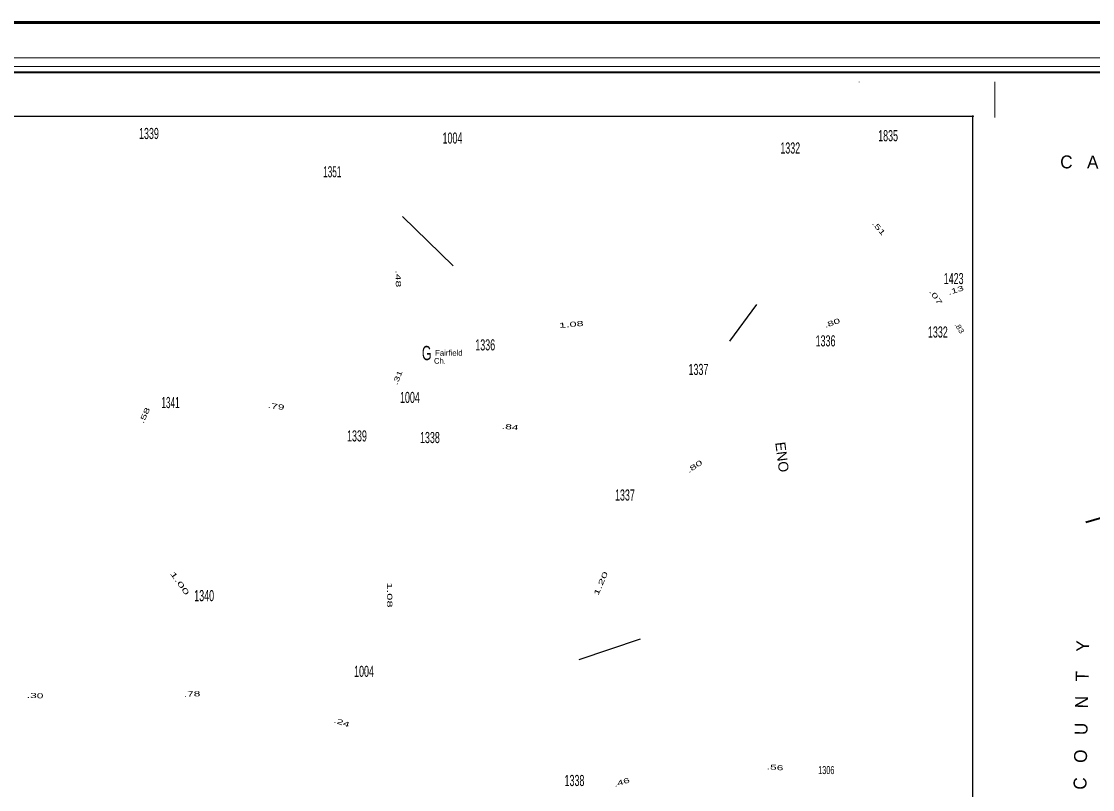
# Model space of a CAD drawing. Extents: x 536358 to 633368, y 225604 to 346698.
# Drawn here: x 560273 to 584367, y 264719 to 282001 of the extents above; entities that cross this region are included whole.
import ezdxf
from ezdxf.enums import TextEntityAlignment as Align

# ---------------------------------------------------------------- set-up
doc = ezdxf.new("R2010")
doc.units = 0
doc.header["$LTSCALE"] = 46
doc.header["$PDMODE"] = 32
doc.header["$PDSIZE"] = 23
for name, color, linetype, lineweight in [('1', 7, 'Continuous', 25), ('16', 7, 'Continuous', 53), ('20', 7, 'Continuous', 40), ('23', 7, 'Continuous', 25), ('31', 7, 'Continuous', 25), ('40', 7, 'Continuous', 13), ('61', 7, 'Continuous', 13), ('63', 7, 'Continuous', 25)]:
    doc.layers.add(name, color=color, linetype=linetype, lineweight=lineweight)
for name, color, linetype in [('52', 7, 'Continuous'), ('56', 7, 'Continuous'), ('57', 7, 'Continuous'), ('8', 7, 'Continuous')]:
    doc.layers.add(name, color=color, linetype=linetype)

msp = doc.modelspace()

# ---------------------------------------------------------------- linework, layer by layer
at = {"layer": '1', "lineweight": 13}
msp.add_lwpolyline([(632988.39, 225604.21), (536357.74, 225604.21), (536357.74, 282001.25), (632988.39, 282001.25)], close=True, dxfattribs=at)
at = {"layer": '1'}
msp.add_point((581669.62, 279867.78), dxfattribs=at)
at = {"layer": '16', "lineweight": 40}
msp.add_line((584698.92, 270869.56), (584213.03, 270724.73), dxfattribs=at)
at = {"layer": '20'}
for points in [[(536392.75, 281966.25), (632953.39, 281966.25), (632953.39, 225639.21), (536392.75, 225639.21)], [(539580.6, 280857.28), (632027.88, 280857.28), (632027.88, 226730.92), (539580.6, 226730.92)]]:
    msp.add_lwpolyline(points, close=True, dxfattribs=at)
at = {"layer": '20', "lineweight": 13}
msp.add_lwpolyline([(539271.41, 281182.75), (539271.41, 226421.64), (539449.96, 226600.31), (539449.96, 280987.92), (632158.49, 280987.92), (632158.49, 226600.31), (539449.96, 226600.31), (539271.41, 226421.64), (632337.07, 226421.64), (632337.07, 281182.75)], close=True, dxfattribs=at)
at = {"layer": '31'}
for p, q in [((568843.86, 277611.14), (569986.77, 276502.22)), ((576210.38, 274804.17), (576816.46, 275635.87)), ((572816.28, 267646.46), (574201.62, 268114.29))]:
    msp.add_line(p, q, dxfattribs=at)
at = {"layer": '61'}
for points in [[(579120, 280631.56), (579120, 280633.56), (579120, 280635.56), (579120, 280637.56), (579120, 280639.56), (579120, 280641.56), (579120, 280644.06)], [(582168, 280631.56), (582168, 280633.56), (582168, 280635.56), (582168, 280637.56), (582168, 280639.56), (582168, 280641.56), (582168, 280644.06)], [(582168, 280433.56), (582168, 280435.56), (582168, 280437.56), (582168, 280439.56), (582168, 280441.56), (582168, 280443.56), (582168, 280445.56), (582168, 280447.56), (582168, 280449.56), (582168, 280451.56), (582168, 280453.56), (582168, 280455.56), (582168, 280457.56), (582168, 280459.56), (582168, 280461.56), (582168, 280463.56), (582168, 280465.56), (582168, 280467.56), (582168, 280469.56), (582168, 280471.56), (582168, 280473.56), (582168, 280475.56), (582168, 280477.56), (582168, 280479.56), (582168, 280481.56), (582168, 280483.56), (582168, 280485.56), (582168, 280487.56), (582168, 280489.56), (582168, 280491.56), (582168, 280493.56), (582168, 280495.56), (582168, 280497.56), (582168, 280499.56), (582168, 280501.56), (582168, 280503.56), (582168, 280505.56), (582168, 280507.56), (582168, 280509.56), (582168, 280511.56), (582168, 280513.56), (582168, 280515.56), (582168, 280517.56), (582168, 280519.56), (582168, 280521.56), (582168, 280523.56), (582168, 280525.56), (582168, 280527.56), (582168, 280529.56), (582168, 280531.56), (582168, 280533.56), (582168, 280535.56), (582168, 280537.56), (582168, 280539.56), (582168, 280541.56), (582168, 280543.56), (582168, 280545.56), (582168, 280547.56), (582168, 280549.56), (582168, 280551.56), (582168, 280553.56), (582168, 280555.56), (582168, 280557.56), (582168, 280559.56), (582168, 280561.56), (582168, 280563.56), (582168, 280565.56), (582168, 280567.56), (582168, 280569.56), (582168, 280571.56), (582168, 280573.56), (582168, 280575.56), (582168, 280577.56), (582168, 280579.56), (582168, 280581.56), (582168, 280583.56), (582168, 280585.56), (582168, 280587.56), (582168, 280589.56), (582168, 280591.56), (582168, 280593.56), (582168, 280595.56), (582168, 280597.56), (582168, 280599.56), (582168, 280601.56), (582168, 280603.56), (582168, 280605.56), (582168, 280607.56), (582168, 280609.56), (582168, 280611.56), (582168, 280613.56), (582168, 280615.56), (582168, 280617.56), (582168, 280619.56), (582168, 280621.56), (582168, 280623.56), (582168, 280625.56), (582168, 280627.56), (582168, 280629.56), (582168, 280631.56)], [(582168, 280235.56), (582168, 280237.56), (582168, 280239.56), (582168, 280241.56), (582168, 280243.56), (582168, 280245.56), (582168, 280247.56), (582168, 280249.56), (582168, 280251.56), (582168, 280253.56), (582168, 280255.56), (582168, 280257.56), (582168, 280259.56), (582168, 280261.56), (582168, 280263.56), (582168, 280265.56), (582168, 280267.56), (582168, 280269.56), (582168, 280271.56), (582168, 280273.56), (582168, 280275.56), (582168, 280277.56), (582168, 280279.56), (582168, 280281.56), (582168, 280283.56), (582168, 280285.56), (582168, 280287.56), (582168, 280289.56), (582168, 280291.56), (582168, 280293.56), (582168, 280295.56), (582168, 280297.56), (582168, 280299.56), (582168, 280301.56), (582168, 280303.56), (582168, 280305.56), (582168, 280307.56), (582168, 280309.56), (582168, 280311.56), (582168, 280313.56), (582168, 280315.56), (582168, 280317.56), (582168, 280319.56), (582168, 280321.56), (582168, 280323.56), (582168, 280325.56), (582168, 280327.56), (582168, 280329.56), (582168, 280331.56), (582168, 280333.56), (582168, 280335.56), (582168, 280337.56), (582168, 280339.56), (582168, 280341.56), (582168, 280343.56), (582168, 280345.56), (582168, 280347.56), (582168, 280349.56), (582168, 280351.56), (582168, 280353.56), (582168, 280355.56), (582168, 280357.56), (582168, 280359.56), (582168, 280361.56), (582168, 280363.56), (582168, 280365.56), (582168, 280367.56), (582168, 280369.56), (582168, 280371.56), (582168, 280373.56), (582168, 280375.56), (582168, 280377.56), (582168, 280379.56), (582168, 280381.56), (582168, 280383.56), (582168, 280385.56), (582168, 280387.56), (582168, 280389.56), (582168, 280391.56), (582168, 280393.56), (582168, 280395.56), (582168, 280397.56), (582168, 280399.56), (582168, 280401.56), (582168, 280403.56), (582168, 280405.56), (582168, 280407.56), (582168, 280409.56), (582168, 280411.56), (582168, 280413.56), (582168, 280415.56), (582168, 280417.56), (582168, 280419.56), (582168, 280421.56), (582168, 280423.56), (582168, 280425.56), (582168, 280427.56), (582168, 280429.56), (582168, 280431.56), (582168, 280433.56)], [(582168, 280037.56), (582168, 280039.56), (582168, 280041.56), (582168, 280043.56), (582168, 280045.56), (582168, 280047.56), (582168, 280049.56), (582168, 280051.56), (582168, 280053.56), (582168, 280055.56), (582168, 280057.56), (582168, 280059.56), (582168, 280061.56), (582168, 280063.56), (582168, 280065.56), (582168, 280067.56), (582168, 280069.56), (582168, 280071.56), (582168, 280073.56), (582168, 280075.56), (582168, 280077.56), (582168, 280079.56), (582168, 280081.56), (582168, 280083.56), (582168, 280085.56), (582168, 280087.56), (582168, 280089.56), (582168, 280091.56), (582168, 280093.56), (582168, 280095.56), (582168, 280097.56), (582168, 280099.56), (582168, 280101.56), (582168, 280103.56), (582168, 280105.56), (582168, 280107.56), (582168, 280109.56), (582168, 280111.56), (582168, 280113.56), (582168, 280115.56), (582168, 280117.56), (582168, 280119.56), (582168, 280121.56), (582168, 280123.56), (582168, 280125.56), (582168, 280127.56), (582168, 280129.56), (582168, 280131.56), (582168, 280133.56), (582168, 280135.56), (582168, 280137.56), (582168, 280139.56), (582168, 280141.56), (582168, 280143.56), (582168, 280145.56), (582168, 280147.56), (582168, 280149.56), (582168, 280151.56), (582168, 280153.56), (582168, 280155.56), (582168, 280157.56), (582168, 280159.56), (582168, 280161.56), (582168, 280163.56), (582168, 280165.56), (582168, 280167.56), (582168, 280169.56), (582168, 280171.56), (582168, 280173.56), (582168, 280175.56), (582168, 280177.56), (582168, 280179.56), (582168, 280181.56), (582168, 280183.56), (582168, 280185.56), (582168, 280187.56), (582168, 280189.56), (582168, 280191.56), (582168, 280193.56), (582168, 280195.56), (582168, 280197.56), (582168, 280199.56), (582168, 280201.56), (582168, 280203.56), (582168, 280205.56), (582168, 280207.56), (582168, 280209.56), (582168, 280211.56), (582168, 280213.56), (582168, 280215.56), (582168, 280217.56), (582168, 280219.56), (582168, 280221.56), (582168, 280223.56), (582168, 280225.56), (582168, 280227.56), (582168, 280229.56), (582168, 280231.56), (582168, 280233.56), (582168, 280235.56)], [(582168, 279839.56), (582168, 279841.56), (582168, 279843.56), (582168, 279845.56), (582168, 279847.56), (582168, 279849.56), (582168, 279851.56), (582168, 279853.56), (582168, 279855.56), (582168, 279857.56), (582168, 279859.56), (582168, 279861.56), (582168, 279863.56), (582168, 279865.56), (582168, 279867.56), (582168, 279869.56), (582168, 279871.56), (582168, 279873.56), (582168, 279875.56), (582168, 279877.56), (582168, 279879.56), (582168, 279881.56), (582168, 279883.56), (582168, 279885.56), (582168, 279887.56), (582168, 279889.56), (582168, 279891.56), (582168, 279893.56), (582168, 279895.56), (582168, 279897.56), (582168, 279899.56), (582168, 279901.56), (582168, 279903.56), (582168, 279905.56), (582168, 279907.56), (582168, 279909.56), (582168, 279911.56), (582168, 279913.56), (582168, 279915.56), (582168, 279917.56), (582168, 279919.56), (582168, 279921.56), (582168, 279923.56), (582168, 279925.56), (582168, 279927.56), (582168, 279929.56), (582168, 279931.56), (582168, 279933.56), (582168, 279935.56), (582168, 279937.56), (582168, 279939.56), (582168, 279941.56), (582168, 279943.56), (582168, 279945.56), (582168, 279947.56), (582168, 279949.56), (582168, 279951.56), (582168, 279953.56), (582168, 279955.56), (582168, 279957.56), (582168, 279959.56), (582168, 279961.56), (582168, 279963.56), (582168, 279965.56), (582168, 279967.56), (582168, 279969.56), (582168, 279971.56), (582168, 279973.56), (582168, 279975.56), (582168, 279977.56), (582168, 279979.56), (582168, 279981.56), (582168, 279983.56), (582168, 279985.56), (582168, 279987.56), (582168, 279989.56), (582168, 279991.56), (582168, 279993.56), (582168, 279995.56), (582168, 279997.56), (582168, 279999.56), (582168, 280001.56), (582168, 280003.56), (582168, 280005.56), (582168, 280007.56), (582168, 280009.56), (582168, 280011.56), (582168, 280013.56), (582168, 280015.56), (582168, 280017.56), (582168, 280019.56), (582168, 280021.56), (582168, 280023.56), (582168, 280025.56), (582168, 280027.56), (582168, 280029.56), (582168, 280031.56), (582168, 280033.56), (582168, 280035.56), (582168, 280037.56)]]:
    msp.add_lwpolyline(points, dxfattribs=at)
at = {"layer": '63'}
msp.add_lwpolyline([(541714.17, 279867.78), (581669.62, 279867.78), (581669.62, 250349.49), (541714.17, 250349.49)], close=True, dxfattribs=at)

# ---------------------------------------------------------------- texts
at = {"layer": '23'}
for s, width, p in [('1339', 0.6, (563141.68, 279355.13)), ('1004', 0.6, (569968.39, 279252.22)), ('1835', 0.6, (579767.01, 279305.48)), ('1332', 0.6, (577566.6, 279028.45)), ('1351', 0.55, (567265.4, 278493.34)), ('1423', 0.6, (581242.07, 276090.9)), ('1336', 0.6, (578360.34, 274689.34)), ('1332', 0.6, (580886.72, 274888.95)), ('1336', 0.6, (570705.26, 274599)), ('1337', 0.6, (575501.04, 274046.99)), ('1341', 0.55, (563626.72, 273301.8)), ('1004', 0.6, (569011.71, 273416.41)), ('1339', 0.6, (567820.41, 272551.03)), ('1338', 0.6, (569461.3, 272514.57)), ('1337', 0.6, (573847.53, 271221.46)), ('1340', 0.6, (564383.19, 268957.31)), ('1004', 0.6, (567979.11, 267254.28)), ('1338', 0.6, (572713.02, 264798.58))]:
    msp.add_text(s, height=250, dxfattribs=dict(at, width=width)).set_placement(p, align=Align.CENTER)
at = {"layer": '40'}
for s, rotation, width, p in [('.51', 310.575, 1.7, (579515.85, 277310.88)), ('.48', 271.507, 1.8, (568691.95, 276209.81)), ('.07', 305.017, 1.8, (580793.7, 275765.09)), ('.13', 17.419, 1.7, (581306.98, 275900.39)), ('1.08', 5.297, 1.85, (572646.61, 275127.41)), ('.80', 18.632, 1.7, (578527.91, 275163.42)), ('.83', 301.864, 1.2, (581323.84, 275073.29)), ('.31', 67.989, 1.55, (568787.48, 273966.65)), ('.58', 65.939, 1.75, (563093.9, 273113.85)), ('.79', 352.736, 1.75, (565996.55, 273283.53)), ('.84', 353.826, 1.75, (571261.7, 272821.73)), ('.80', 33.419, 1.8, (575445.43, 271942.04)), ('1.00', 305.444, 2.05, (563788.35, 269329.95)), ('1.20', 66.432, 1.9, (573357.7, 269333.36)), ('1.08', 270.833, 1.9, (568498.61, 269096.28)), ('.30', 357.708, 1.75, (560578.6, 266776.98)), ('.78', 2.047, 1.75, (564112.64, 266812.86)), ('.24', 341.47, 1.7, (567458.77, 266175.31)), ('.56', 355.983, 1.75, (577221.4, 265162.24)), ('.46', 17.279, 1.7, (573793.96, 264831.38))]:
    msp.add_text(s, height=115, rotation=rotation, dxfattribs=dict(at, width=width)).set_placement(p, align=Align.CENTER)
at = {"layer": '52'}
for s, rotation, p in [('C   A   S   W  E   L    L', 359.658, (585533.45, 278684.88)), ('C   O   U   N   T    Y ', 88.887, (584260.9, 266447.68))]:
    msp.add_text(s, height=290, rotation=rotation, dxfattribs=at).set_placement(p, align=Align.CENTER)
at = {"layer": '56', "width": 0.65}
msp.add_text('G', height=320, rotation=1.156, dxfattribs=at).set_placement((569391.99, 274380.56), align=Align.CENTER)
at = {"layer": '56', "width": 0.95}
msp.add_text('Ch.', height=130, dxfattribs=at).set_placement((569686.32, 274299.08), align=Align.CENTER)
at = {"layer": '56'}
msp.add_text('Fairfield', height=130, dxfattribs=at).set_placement((569887.66, 274477.88), align=Align.CENTER)
at = {"layer": '57', "width": 1.05}
msp.add_text('ENO', height=225, rotation=277.308, dxfattribs=at).set_placement((577271.79, 272185.96), align=Align.CENTER)
at = {"layer": '8', "width": 0.6}
msp.add_text('1306', height=180, dxfattribs=at).set_placement((578377.41, 265067.58), align=Align.CENTER)

doc.saveas('drawing.dxf')
